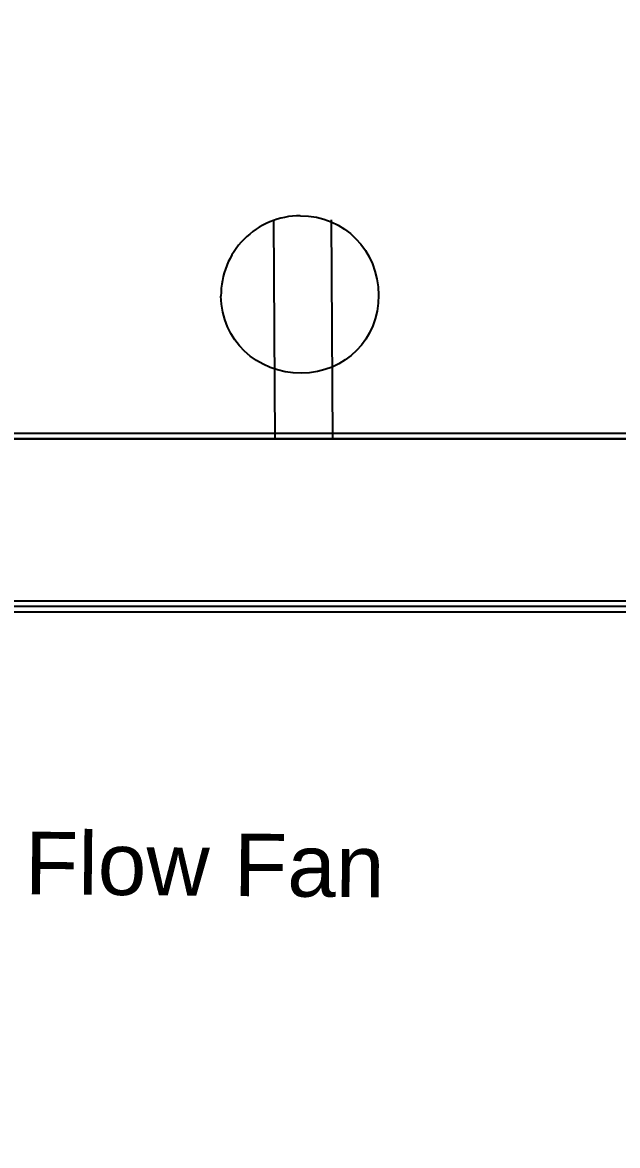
# Model space of a CAD drawing. Header units: inches. Extents: x -1841 to -80, y -100 to 1021.
# Drawn here: x -1014.35 to -1005.25, y 221.09 to 238.28 of the extents above; entities that cross this region are included whole.
import ezdxf

# ---------------------------------------------------------------- set-up
doc = ezdxf.new("R2010")
doc.units = ezdxf.units.IN
doc.header["$MEASUREMENT"] = 0
doc.layers.add('PDF_Geometry', color=7, linetype='Continuous', true_color=0x777777)
doc.styles.get("Standard").update_dxf_attribs({"font": 'arial.ttf'})

msp = doc.modelspace()

# ---------------------------------------------------------------- linework, layer by layer
at = {"layer": 'PDF_Geometry', "color": 7, "lineweight": 25}
for points in [[(-999.181, 298.004), (-999.181, 295.604), (-961.706, 295.604), (-961.706, 231.906), (-1019.283, 231.906), (-1019.283, 238.524), (-1023.916, 238.524), (-1023.916, 209.239)], [(-1023.916, 192.611), (-1023.916, 173.915), (-1023.916, 169.283), (-1013.079, 169.283), (-1013.079, 173.915), (-1019.283, 173.915), (-1019.283, 229.424), (-961.706, 229.424), (-961.706, 173.915), (-992.397, 173.915), (-992.397, 169.283), (-951.034, 169.283), (-951.034, 173.915), (-959.224, 173.915), (-959.224, 230.665), (-959.224, 246.962), (-957.487, 246.962), (-957.487, 249.444), (-959.224, 249.444), (-959.224, 296.763)], [(-970.971, 231.989), (-1019.2, 231.989), (-1019.2, 264.831), (-1019.2, 295.439), (-1017.794, 295.439), (-1017.794, 295.522), (-1017.794, 295.604), (-1016.719, 295.604), (-1016.719, 276.991), (-1017.794, 276.991), (-1017.794, 295.604)], [(-961.706, 231.906), (-1019.283, 231.906), (-1019.283, 264.831), (-1019.283, 233.808)], [(-1010.484, 231.892), (-1010.505, 235.251)], [(-1009.602, 231.897), (-1009.623, 235.256)], [(-1019.283, 231.906), (-970.971, 231.906), (-1019.283, 231.906)], [(-1019.2, 173.998), (-1019.2, 229.259), (-961.789, 229.259), (-961.789, 229.341), (-1019.283, 229.341), (-1019.283, 229.424), (-961.706, 229.424), (-961.706, 173.915)], [(-961.789, 173.998), (-961.789, 229.259), (-961.789, 229.341), (-1019.283, 229.341), (-1019.283, 173.915), (-1019.283, 229.424), (-1019.283, 173.915)]]:
    msp.add_lwpolyline(points, dxfattribs=at)
msp.add_arc((-1010.096, 234.105), 1.216, 90.1221, 180.6015, dxfattribs=at)
for points in [[(-1010.098, 235.321), (-1009.42, 235.325), (-1008.907, 234.786), (-1008.903, 234.107)], [(-1010.083, 232.912), (-1010.762, 232.908), (-1011.308, 233.413), (-1011.312, 234.092)], [(-1008.903, 234.107), (-1008.899, 233.429), (-1009.405, 232.916), (-1010.083, 232.912)]]:
    msp.add_open_spline(points, degree=3, dxfattribs=at)

# ---------------------------------------------------------------- texts
at = {"color": 7, "lineweight": 25}
msp.add_text('Force Flow Fan', height=0.9574, rotation=359.4781, dxfattribs=at).set_placement((-1018.104, 224.971))

doc.saveas('drawing.dxf')
